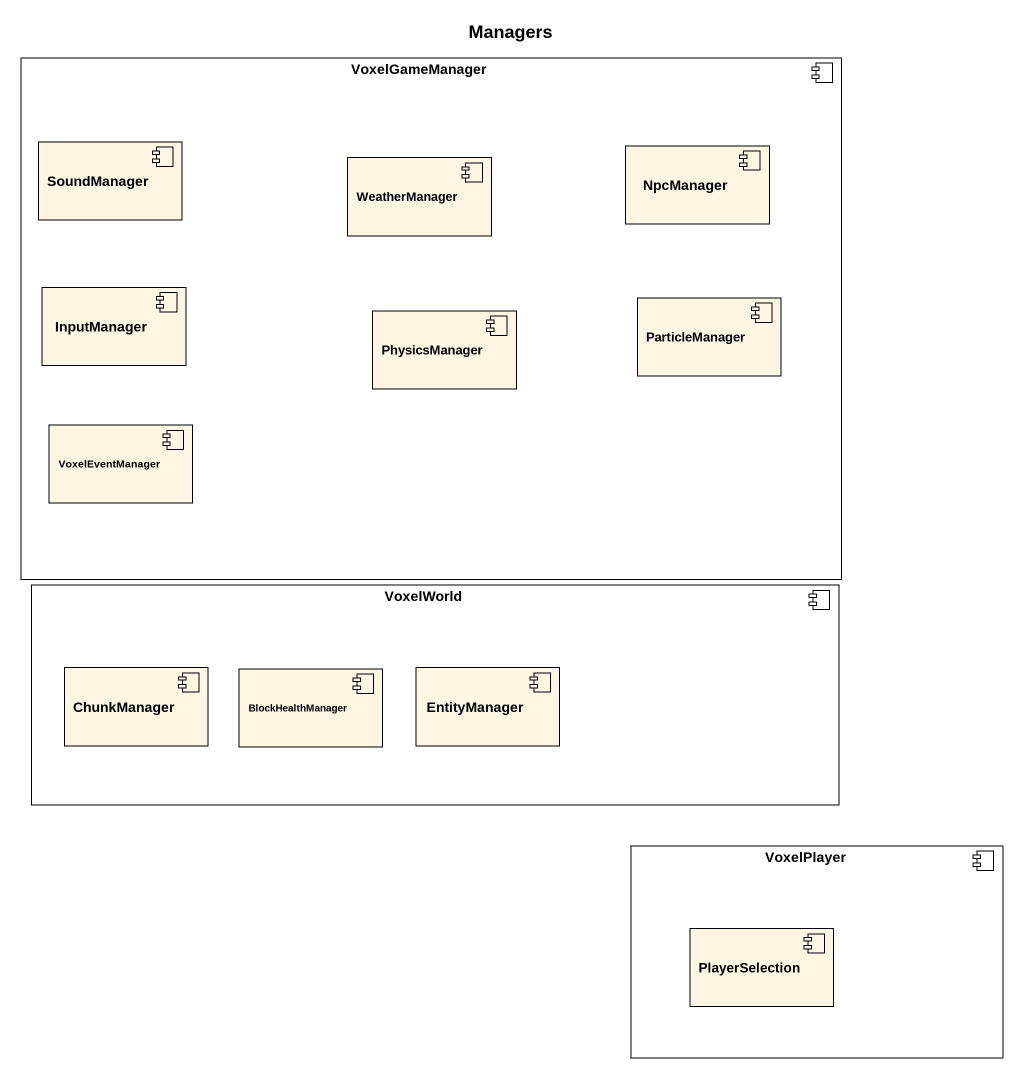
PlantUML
@startuml
title Managers
component VoxelGameManager {
  component SoundManager
  component WeatherManager
  component NpcManager
  component InputManager
  component PhysicsManager
  component ParticleManager
  component VoxelEventManager
}
component VoxelWorld {
  component ChunkManager
  component BlockHealthManager
  component EntityManager
}
component VoxelPlayer {
  component PlayerSelection
}
@enduml
